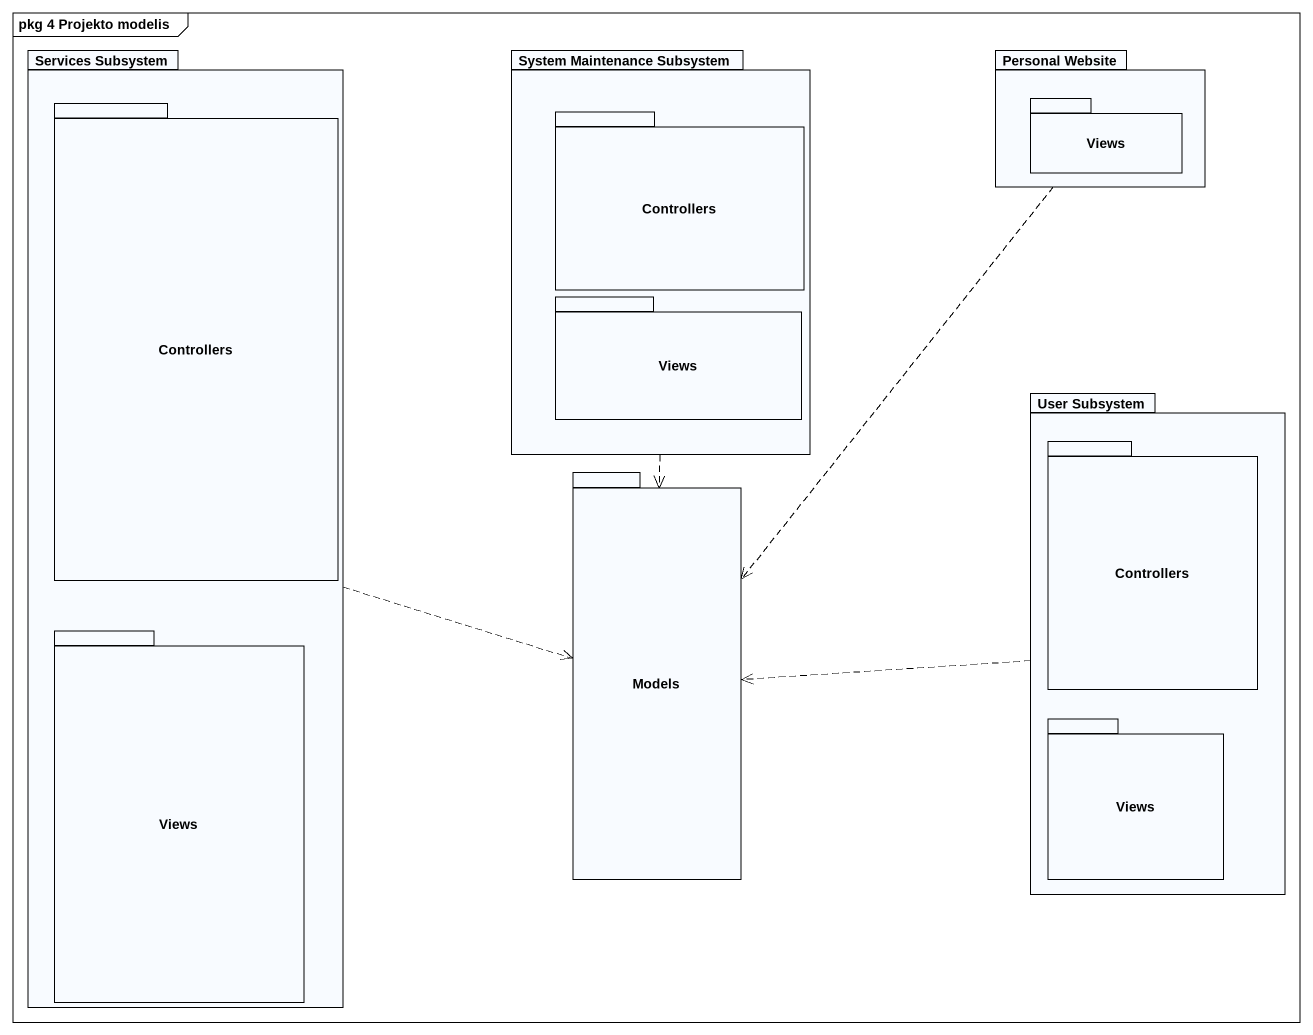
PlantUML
@startuml
mainframe pkg 4 Projekto modelis
package "Services Subsystem" as Services_Subsystem {
  package Controllers {
  }
  package "Views" as Views_3 {
  }
}
package "System Maintenance Subsystem" as System_Maintenance_Subsystem {
  package "Controllers" as Controllers_2 {
  }
  package "Views" as Views_2 {
  }
}
package "Personal Website" as Personal_Website {
  package Views {
  }
}
package "User Subsystem" as User_Subsystem {
  package "Controllers" as Controllers_3 {
  }
  package "Views" as Views_4 {
  }
}
package Models {
}
Services_Subsystem .right.> Models
System_Maintenance_Subsystem ..> Models
Personal_Website ..> Models
User_Subsystem .left.> Models
@enduml
